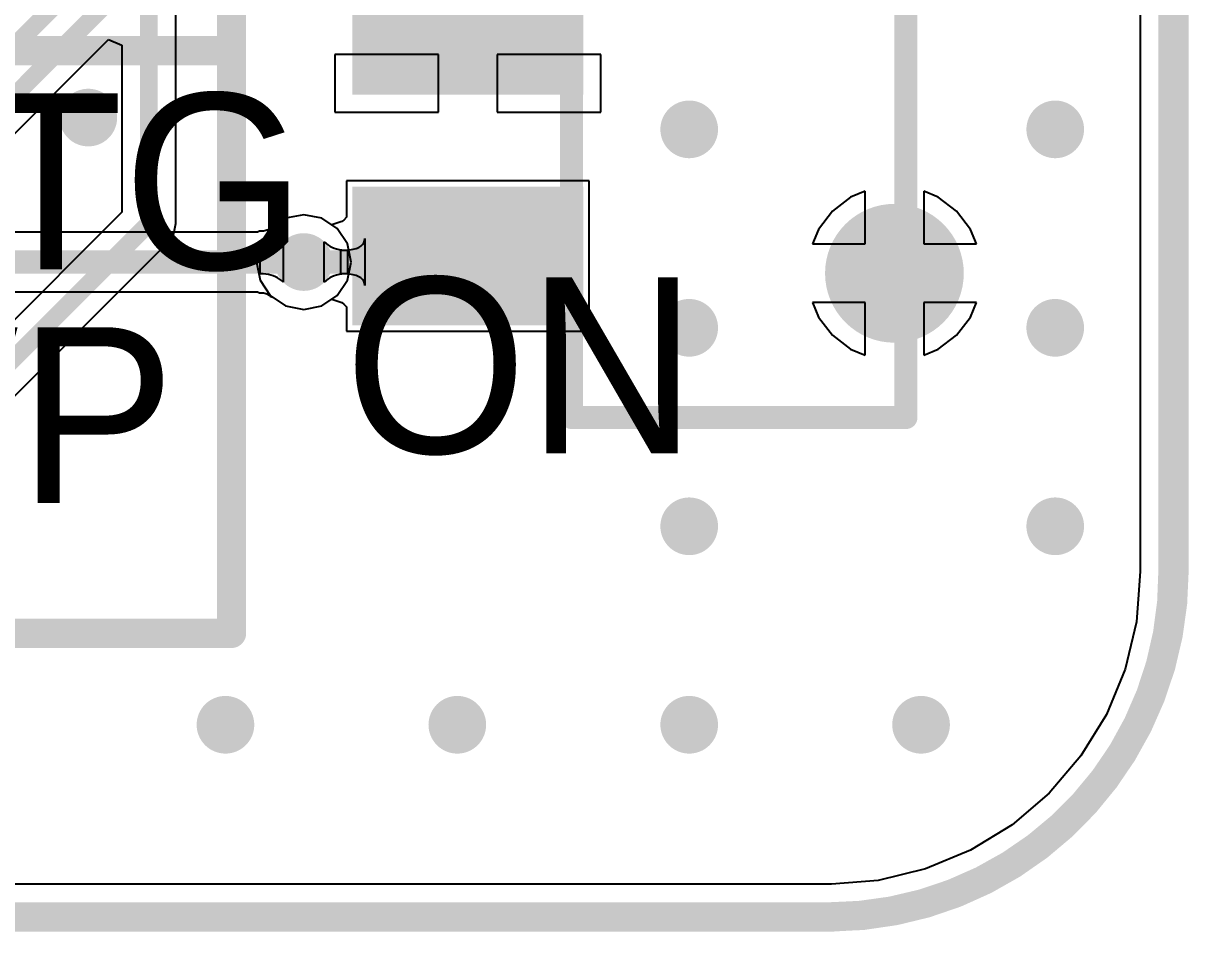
# Model space of a CAD drawing. Header units: millimetres. Extents: x 6.03 to 8.53, y 10.22 to 11.81.
# Drawn here: x 8.1277 to 8.5257, y 10.225 to 10.5349 of the extents above; entities that cross this region are included whole.
import ezdxf

# ---------------------------------------------------------------- set-up
doc = ezdxf.new("R2010")
doc.units = ezdxf.units.MM
doc.header["$MEASUREMENT"] = 0
for name, color, linetype in [('BottomLayer', 5, 'Continuous'), ('BottomOverlay', 54, 'Continuous'), ('BottomSolder', 6, 'Continuous'), ('KeepOutLayer', 6, 'Continuous'), ('MultiLayer', 9, 'Continuous'), ('TopLayer', 1, 'Continuous'), ('TopOverlay', 2, 'Continuous'), ('TopPaste', 8, 'Continuous'), ('TopSolder', 216, 'Continuous')]:
    doc.layers.add(name, color=color, linetype=linetype)

# ---------------------------------------------------------------- blocks, each defined once
blk = doc.blocks.new('CM4_2_B_4')
at = {"layer": 'BottomOverlay', "const_width": 0.01}
blk.add_lwpolyline([(-1.18031, 0.66929, -0.414214), (-1.0622, 0.7874)], format="xyb", dxfattribs=at)
for points in [[(0.86614, 0.7874), (-1.06375, 0.7874)], [(-1.18031, 0.66929), (-1.18031, -0.66871)]]:
    blk.add_lwpolyline(points, dxfattribs=at)
at = {"layer": 'BottomOverlay', "const_width": 0.005}
for points in [[(-1.06625, 0.7874, 1), (-1.06125, 0.7874, 1)], [(-1.0647, 0.7874, 1), (-1.0597, 0.7874, 1)], [(-1.18281, 0.66929, 1), (-1.17781, 0.66929, 1)], [(-1.18281, 0.66929, 1), (-1.17781, 0.66929, 1)]]:
    blk.add_lwpolyline(points, format="xyb", close=True, dxfattribs=at)
blk = doc.blocks.new('SWITCH2_1_SMT_3P__2DIN_42')
at = {"layer": 'BottomLayer', "const_width": 0.01969}
for points in [[(0.06299, 0.12402, 1), (0.08268, 0.12402, 1)], [(0.06299, -0.12402, 1), (0.08268, -0.12402, 1)]]:
    blk.add_lwpolyline(points, format="xyb", close=True, dxfattribs=at)
at = {"layer": 'BottomSolder', "const_width": 0.02369}
for points in [[(0.06099, 0.12402, 1), (0.08468, 0.12402, 1)], [(0.06099, -0.12402, 1), (0.08468, -0.12402, 1)]]:
    blk.add_lwpolyline(points, format="xyb", close=True, dxfattribs=at)
at = {"layer": 'MultiLayer', "const_width": 0.01969}
for points in [[(0.06299, 0.12402, 1), (0.08268, 0.12402, 1)], [(0.06299, -0.12402, 1), (0.08268, -0.12402, 1)]]:
    blk.add_lwpolyline(points, format="xyb", close=True, dxfattribs=at)
at = {"layer": 'TopLayer', "const_width": 0.01969}
for points in [[(0.06299, 0.12402, 1), (0.08268, 0.12402, 1)], [(0.06299, -0.12402, 1), (0.08268, -0.12402, 1)]]:
    blk.add_lwpolyline(points, format="xyb", close=True, dxfattribs=at)
at = {"layer": 'TopLayer'}
for points in [[(-0.0374, 0.01969), (-0.0374, 0.05906), (-0.10827, 0.01969), (-0.10827, 0.05906)], [(-0.0374, -0.05906), (-0.0374, -0.01969), (-0.10827, -0.05906), (-0.10827, -0.01969)], [(-0.0374, -0.1378), (-0.0374, -0.09843), (-0.10827, -0.1378), (-0.10827, -0.09843)]]:
    blk.add_solid(points, dxfattribs=at)
at = {"layer": 'TopOverlay', "const_width": 0.00787}
for points in [[(-0.0374, 0.17323), (0.07677, 0.17323)], [(-0.0374, -0.17323), (-0.0374, 0.17323)], [(0.07677, -0.17323), (0.07677, 0.17323)], [(-0.0374, -0.17323), (0.07677, -0.17323)]]:
    blk.add_lwpolyline(points, dxfattribs=at)
at = {"layer": 'TopOverlay', "const_width": 0.00394}
for points in [[(-0.03937, 0.17323, 1), (-0.03543, 0.17323, 1)], [(-0.03937, 0.17323, 1), (-0.03543, 0.17323, 1)], [(0.0748, 0.17323, 1), (0.07874, 0.17323, 1)], [(0.0748, 0.17323, 1), (0.07874, 0.17323, 1)], [(-0.03937, -0.17323, 1), (-0.03543, -0.17323, 1)], [(-0.03937, -0.17323, 1), (-0.03543, -0.17323, 1)], [(0.0748, -0.17323, 1), (0.07874, -0.17323, 1)], [(0.0748, -0.17323, 1), (0.07874, -0.17323, 1)]]:
    blk.add_lwpolyline(points, format="xyb", close=True, dxfattribs=at)
at = {"layer": 'TopPaste'}
for points in [[(-0.0374, 0.01969), (-0.0374, 0.05906), (-0.10827, 0.01969), (-0.10827, 0.05906)], [(-0.0374, -0.05906), (-0.0374, -0.01969), (-0.10827, -0.05906), (-0.10827, -0.01969)], [(-0.0374, -0.1378), (-0.0374, -0.09843), (-0.10827, -0.1378), (-0.10827, -0.09843)]]:
    blk.add_solid(points, dxfattribs=at)
at = {"layer": 'TopSolder', "const_width": 0.02369}
for points in [[(0.06099, 0.12402, 1), (0.08468, 0.12402, 1)], [(0.06099, -0.12402, 1), (0.08468, -0.12402, 1)]]:
    blk.add_lwpolyline(points, format="xyb", close=True, dxfattribs=at)
at = {"layer": 'TopSolder'}
for points in [[(-0.0334, 0.01569), (-0.0334, 0.06306), (-0.11227, 0.01569), (-0.11227, 0.06306)], [(-0.0334, -0.06305), (-0.0334, -0.01569), (-0.11227, -0.06305), (-0.11227, -0.01569)], [(-0.0334, -0.1418), (-0.0334, -0.09443), (-0.11227, -0.1418), (-0.11227, -0.09443)]]:
    blk.add_solid(points, dxfattribs=at)

msp = doc.modelspace()

# ---------------------------------------------------------------- linework, layer by layer
at = {"layer": 'BottomLayer'}
for p, q in [((8.5091, 11.68646), (8.5091, 10.35301)), ((8.41023, 10.47558), (8.40403, 10.47082)), ((8.4152, 10.47763), (8.41023, 10.47558)), ((8.4152, 10.45965), (8.4152, 10.47763)), ((8.44017, 10.47558), (8.4352, 10.47763)), ((8.4352, 10.47763), (8.4352, 10.45965)), ((8.44637, 10.47082), (8.44017, 10.47558)), ((8.40403, 10.47082), (8.39927, 10.46462)), ((8.45113, 10.46462), (8.44637, 10.47082)), ((8.21731, 10.46841), (8.21286, 10.46543)), ((8.22349, 10.46964), (8.21731, 10.46841)), ((8.22968, 10.46841), (8.22349, 10.46964)), ((8.23492, 10.46491), (8.22968, 10.46841)), ((8.20775, 10.46368), (8.09011, 10.46368)), ((8.20841, 10.46398), (8.20775, 10.46368)), ((8.20919, 10.464), (8.20841, 10.46398)), ((8.20971, 10.46405), (8.20919, 10.464)), ((8.21015, 10.46412), (8.20971, 10.46405)), ((8.21053, 10.46421), (8.21015, 10.46412)), ((8.21084, 10.46431), (8.21053, 10.46421)), ((8.2111, 10.46441), (8.21084, 10.46431)), ((8.21131, 10.46452), (8.2111, 10.46441)), ((8.21149, 10.46464), (8.21131, 10.46452)), ((8.21166, 10.46477), (8.21149, 10.46464)), ((8.21204, 10.46512), (8.21166, 10.46477)), ((8.21286, 10.46543), (8.21204, 10.46512)), ((8.23842, 10.45966), (8.23492, 10.46491)), ((8.39927, 10.46462), (8.39721, 10.45965)), ((8.45319, 10.45965), (8.45113, 10.46462)), ((8.21227, 10.45795), (8.21308, 10.45821)), ((8.21308, 10.45821), (8.21385, 10.45852)), ((8.21385, 10.45852), (8.21457, 10.4589)), ((8.21457, 10.4589), (8.21524, 10.45933)), ((8.21524, 10.45933), (8.21588, 10.45982)), ((8.21588, 10.45982), (8.21647, 10.46037)), ((8.21647, 10.46037), (8.21647, 10.44659)), ((8.23965, 10.45348), (8.23842, 10.45966)), ((8.39721, 10.45965), (8.4152, 10.45965)), ((8.4352, 10.45965), (8.45319, 10.45965)), ((8.2086, 10.45748), (8.20958, 10.45751)), ((8.2086, 10.44948), (8.2086, 10.45748)), ((8.20958, 10.45751), (8.21052, 10.4576)), ((8.21052, 10.4576), (8.21142, 10.45774)), ((8.21142, 10.45774), (8.21227, 10.45795)), ((8.23842, 10.4473), (8.23965, 10.45348)), ((8.20958, 10.44945), (8.2086, 10.44948)), ((8.21052, 10.44937), (8.20958, 10.44945)), ((8.21142, 10.44922), (8.21052, 10.44937)), ((8.21227, 10.44902), (8.21142, 10.44922)), ((8.21308, 10.44876), (8.21227, 10.44902)), ((8.21385, 10.44844), (8.21308, 10.44876)), ((8.21457, 10.44807), (8.21385, 10.44844)), ((8.21524, 10.44763), (8.21457, 10.44807)), ((8.21588, 10.44714), (8.21524, 10.44763)), ((8.21647, 10.44659), (8.21588, 10.44714)), ((8.23492, 10.44206), (8.23842, 10.4473)), ((8.08589, 10.44329), (8.20775, 10.44329)), ((8.20775, 10.44329), (8.20841, 10.44299)), ((8.20841, 10.44299), (8.20919, 10.44297)), ((8.20919, 10.44297), (8.20971, 10.44292)), ((8.20971, 10.44292), (8.21015, 10.44285)), ((8.21015, 10.44285), (8.21053, 10.44276)), ((8.21053, 10.44276), (8.21084, 10.44266)), ((8.21084, 10.44266), (8.21109, 10.44255)), ((8.21109, 10.44255), (8.21131, 10.44244)), ((8.21131, 10.44244), (8.21149, 10.44232)), ((8.21149, 10.44232), (8.21166, 10.44219)), ((8.21166, 10.44219), (8.21204, 10.44185)), ((8.21204, 10.44185), (8.21286, 10.44154)), ((8.21286, 10.44154), (8.21731, 10.43856)), ((8.21731, 10.43856), (8.22349, 10.43733)), ((8.22349, 10.43733), (8.22968, 10.43856)), ((8.22968, 10.43856), (8.23492, 10.44206)), ((8.4152, 10.43965), (8.39721, 10.43965)), ((8.39721, 10.43965), (8.39927, 10.43468)), ((8.4152, 10.42166), (8.4152, 10.43965)), ((8.45319, 10.43965), (8.4352, 10.43965)), ((8.4352, 10.43965), (8.4352, 10.42166)), ((8.45113, 10.43468), (8.45319, 10.43965)), ((8.39927, 10.43468), (8.40403, 10.42847)), ((8.44637, 10.42847), (8.45113, 10.43468)), ((8.40403, 10.42847), (8.41023, 10.42372)), ((8.44017, 10.42372), (8.44637, 10.42847)), ((8.41023, 10.42372), (8.4152, 10.42166)), ((8.4352, 10.42166), (8.44017, 10.42372)), ((8.5091, 10.35301), (8.50909, 10.34803)), ((8.50909, 10.34803), (8.50882, 10.34315)), ((8.50882, 10.34315), (8.50784, 10.33072)), ((8.50784, 10.33072), (8.50395, 10.31452)), ((8.50395, 10.31452), (8.49757, 10.29913)), ((8.49757, 10.29913), (8.48887, 10.28492)), ((8.48887, 10.28492), (8.47805, 10.27225)), ((8.47805, 10.27225), (8.46538, 10.26143)), ((8.46538, 10.26143), (8.45118, 10.25273)), ((8.45118, 10.25273), (8.43579, 10.24635)), ((8.43579, 10.24635), (8.41959, 10.24247)), ((8.39868, 10.24118), (7.84481, 10.24118)), ((8.40368, 10.24121), (8.39868, 10.24118)), ((8.41959, 10.24247), (8.40368, 10.24121)), ((8.40368, 10.24121), (8.40368, 10.24121)), ((8.40368, 10.24121), (8.40368, 10.24121))]:
    msp.add_line(p, q, dxfattribs=at)
for points, const_width in [([(8.14501, 10.50278, 1), (8.15485, 10.50278, 1)], 0.00984), ([(8.35019, 10.49875, 1), (8.36004, 10.49875, 1)], 0.00984), ([(8.47518, 10.49875, 1), (8.48503, 10.49875, 1)], 0.00984), ([(8.21857, 10.45348, 1), (8.22842, 10.45348, 1)], 0.00984), ([(8.22149, 10.45348, 1), (8.22549, 10.45348, 1)], 0.004), ([(8.35019, 10.43103, 1), (8.36004, 10.43103, 1)], 0.00984), ([(8.47518, 10.43103, 1), (8.48503, 10.43103, 1)], 0.00984), ([(8.35019, 10.3633, 1), (8.36004, 10.3633, 1)], 0.00984), ([(8.47518, 10.3633, 1), (8.48503, 10.3633, 1)], 0.00984), ([(8.19184, 10.29557, 1), (8.20168, 10.29557, 1)], 0.00984), ([(8.27101, 10.29557, 1), (8.28086, 10.29557, 1)], 0.00984), ([(8.35019, 10.29557, 1), (8.36004, 10.29557, 1)], 0.00984), ([(8.42937, 10.29557, 1), (8.43922, 10.29557, 1)], 0.00984)]:
    msp.add_lwpolyline(points, format="xyb", close=True, dxfattribs=dict(at, const_width=const_width))
at = {"layer": 'BottomLayer', "const_width": 0.008}
msp.add_lwpolyline([(8.08589, 10.45348), (8.22349, 10.45348)], dxfattribs=at)
at = {"layer": 'KeepOutLayer', "const_width": 0.01}
for points in [[(8.52032, 10.3481), (8.52032, 11.68665)], [(6.47307, 10.22996), (8.40373, 10.22996)]]:
    msp.add_lwpolyline(points, dxfattribs=at)
msp.add_lwpolyline([(8.52032, 10.3481, -0.414214), (8.40376, 10.22999)], format="xyb", dxfattribs=at)
at = {"layer": 'KeepOutLayer', "const_width": 0.005}
for points in [[(8.51782, 10.3481, 1), (8.52281, 10.3481, 1)], [(8.51782, 10.3481, 1), (8.52281, 10.3481, 1)], [(8.40123, 10.22996, 1), (8.40623, 10.22996, 1)], [(8.40126, 10.22999, 1), (8.40626, 10.22999, 1)]]:
    msp.add_lwpolyline(points, format="xyb", close=True, dxfattribs=at)
at = {"layer": 'MultiLayer', "const_width": 0.00984}
for points in [[(8.14501, 10.50278, 1), (8.15485, 10.50278, 1)], [(8.35019, 10.49875, 1), (8.36004, 10.49875, 1)], [(8.47518, 10.49875, 1), (8.48503, 10.49875, 1)], [(8.21857, 10.45348, 1), (8.22842, 10.45348, 1)], [(8.35019, 10.43103, 1), (8.36004, 10.43103, 1)], [(8.47518, 10.43103, 1), (8.48503, 10.43103, 1)], [(8.35019, 10.3633, 1), (8.36004, 10.3633, 1)], [(8.47518, 10.3633, 1), (8.48503, 10.3633, 1)], [(8.19184, 10.29557, 1), (8.20168, 10.29557, 1)], [(8.27101, 10.29557, 1), (8.28086, 10.29557, 1)], [(8.35019, 10.29557, 1), (8.36004, 10.29557, 1)], [(8.42937, 10.29557, 1), (8.43922, 10.29557, 1)]]:
    msp.add_lwpolyline(points, format="xyb", close=True, dxfattribs=at)
at = {"layer": 'TopLayer'}
for p, q in [((8.5091, 11.68646), (8.5091, 10.35301)), ((8.17978, 10.46667), (8.17978, 10.69117)), ((8.04209, 10.41467), (8.15681, 10.52939)), ((8.15681, 10.52939), (8.16143, 10.52748)), ((8.16143, 10.52748), (8.16143, 10.47047)), ((8.26953, 10.52429), (8.23409, 10.52429)), ((8.23409, 10.52429), (8.23409, 10.50461)), ((8.26953, 10.50461), (8.26953, 10.52429)), ((8.32496, 10.52429), (8.28953, 10.52429)), ((8.28953, 10.52429), (8.28953, 10.50461)), ((8.32496, 10.50461), (8.32496, 10.52429)), ((8.23409, 10.50461), (8.26953, 10.50461)), ((8.28953, 10.50461), (8.32496, 10.50461)), ((8.32096, 10.48124), (8.23809, 10.48124)), ((8.23809, 10.48124), (8.23809, 10.46897)), ((8.32096, 10.42987), (8.32096, 10.48124)), ((8.41023, 10.47558), (8.40403, 10.47082)), ((8.4152, 10.47763), (8.41023, 10.47558)), ((8.4152, 10.45965), (8.4152, 10.47763)), ((8.44017, 10.47558), (8.4352, 10.47763)), ((8.4352, 10.47763), (8.4352, 10.45965)), ((8.44637, 10.47082), (8.44017, 10.47558)), ((8.16143, 10.47047), (8.05329, 10.36233)), ((8.40403, 10.47082), (8.39927, 10.46462)), ((8.45113, 10.46462), (8.44637, 10.47082)), ((8.17908, 10.46316), (8.17978, 10.46667)), ((8.21731, 10.46841), (8.21207, 10.46491)), ((8.22349, 10.46964), (8.21731, 10.46841)), ((8.22968, 10.46841), (8.22349, 10.46964)), ((8.23309, 10.46612), (8.22968, 10.46841)), ((8.23651, 10.46728), (8.23309, 10.46612)), ((8.23721, 10.46782), (8.23651, 10.46728)), ((8.23805, 10.46883), (8.23721, 10.46782)), ((8.23806, 10.46885), (8.23805, 10.46883)), ((8.23809, 10.46897), (8.23806, 10.46885)), ((8.17709, 10.46018), (8.17908, 10.46316)), ((8.21207, 10.46491), (8.20857, 10.45966)), ((8.39927, 10.46462), (8.39721, 10.45965)), ((8.45319, 10.45965), (8.45113, 10.46462)), ((8.06358, 10.34666), (8.17709, 10.46018)), ((8.20857, 10.45966), (8.20734, 10.45348)), ((8.23052, 10.44659), (8.23052, 10.46037)), ((8.23052, 10.46037), (8.23111, 10.45982)), ((8.23111, 10.45982), (8.23174, 10.45933)), ((8.23174, 10.45933), (8.23242, 10.4589)), ((8.23242, 10.4589), (8.23314, 10.45852)), ((8.23314, 10.45852), (8.23391, 10.45821)), ((8.23391, 10.45821), (8.23472, 10.45795)), ((8.24036, 10.45784), (8.24141, 10.45812)), ((8.24141, 10.45812), (8.2423, 10.45848)), ((8.2423, 10.45848), (8.24304, 10.45892)), ((8.24304, 10.45892), (8.2436, 10.45944)), ((8.2436, 10.45944), (8.24401, 10.46004)), ((8.24401, 10.46004), (8.24425, 10.46072)), ((8.24425, 10.46072), (8.24433, 10.46148)), ((8.24433, 10.46148), (8.24433, 10.44548)), ((8.39721, 10.45965), (8.4152, 10.45965)), ((8.4352, 10.45965), (8.45319, 10.45965)), ((8.23472, 10.45795), (8.23557, 10.45774)), ((8.23557, 10.45774), (8.23647, 10.4576)), ((8.23621, 10.45748), (8.23776, 10.45752)), ((8.23621, 10.44948), (8.23621, 10.45748)), ((8.23647, 10.4576), (8.23741, 10.45751)), ((8.23741, 10.45751), (8.23839, 10.45748)), ((8.23776, 10.45752), (8.23914, 10.45764)), ((8.23839, 10.45748), (8.23839, 10.44948)), ((8.23914, 10.45764), (8.24036, 10.45784)), ((8.20734, 10.45348), (8.20857, 10.4473)), ((8.20857, 10.4473), (8.21207, 10.44206)), ((8.23111, 10.44714), (8.23052, 10.44659)), ((8.23174, 10.44763), (8.23111, 10.44714)), ((8.23242, 10.44807), (8.23174, 10.44763)), ((8.23314, 10.44844), (8.23242, 10.44807)), ((8.23391, 10.44876), (8.23314, 10.44844)), ((8.23472, 10.44902), (8.23391, 10.44876)), ((8.23557, 10.44922), (8.23472, 10.44902)), ((8.23647, 10.44937), (8.23557, 10.44922)), ((8.23776, 10.44944), (8.23621, 10.44948)), ((8.23741, 10.44945), (8.23647, 10.44937)), ((8.23839, 10.44948), (8.23741, 10.44945)), ((8.23914, 10.44932), (8.23776, 10.44944)), ((8.24036, 10.44912), (8.23914, 10.44932)), ((8.24141, 10.44884), (8.24036, 10.44912)), ((8.2423, 10.44848), (8.24141, 10.44884)), ((8.24304, 10.44804), (8.2423, 10.44848)), ((8.2436, 10.44752), (8.24304, 10.44804)), ((8.24401, 10.44692), (8.2436, 10.44752)), ((8.24425, 10.44624), (8.24401, 10.44692)), ((8.24433, 10.44548), (8.24425, 10.44624)), ((8.21207, 10.44206), (8.21731, 10.43856)), ((8.21731, 10.43856), (8.22349, 10.43733)), ((8.22349, 10.43733), (8.22968, 10.43856)), ((8.22968, 10.43856), (8.23309, 10.44084)), ((8.23309, 10.44084), (8.23651, 10.43969)), ((8.23651, 10.43969), (8.23721, 10.43914)), ((8.23721, 10.43914), (8.23805, 10.43814)), ((8.4152, 10.43965), (8.39721, 10.43965)), ((8.39721, 10.43965), (8.39927, 10.43468)), ((8.4152, 10.42166), (8.4152, 10.43965)), ((8.45319, 10.43965), (8.4352, 10.43965)), ((8.4352, 10.43965), (8.4352, 10.42166)), ((8.45113, 10.43468), (8.45319, 10.43965)), ((8.23805, 10.43814), (8.23806, 10.43812)), ((8.23806, 10.43812), (8.23809, 10.438)), ((8.23809, 10.438), (8.23809, 10.42987)), ((8.39927, 10.43468), (8.40403, 10.42847)), ((8.44637, 10.42847), (8.45113, 10.43468)), ((8.23809, 10.42987), (8.32096, 10.42987)), ((8.40403, 10.42847), (8.41023, 10.42372)), ((8.44017, 10.42372), (8.44637, 10.42847)), ((8.41023, 10.42372), (8.4152, 10.42166)), ((8.4352, 10.42166), (8.44017, 10.42372)), ((8.5091, 10.35301), (8.50909, 10.34803)), ((8.50909, 10.34803), (8.50882, 10.34315)), ((8.50882, 10.34315), (8.50784, 10.33072)), ((8.50784, 10.33072), (8.50395, 10.31452)), ((8.50395, 10.31452), (8.49757, 10.29913)), ((8.49757, 10.29913), (8.48887, 10.28492)), ((8.48887, 10.28492), (8.47805, 10.27225)), ((8.47805, 10.27225), (8.46538, 10.26143)), ((8.46538, 10.26143), (8.45118, 10.25273)), ((8.45118, 10.25273), (8.43579, 10.24635)), ((8.43579, 10.24635), (8.41959, 10.24247)), ((8.39868, 10.24118), (7.54573, 10.24118)), ((8.40368, 10.24121), (8.39868, 10.24118)), ((8.41959, 10.24247), (8.40368, 10.24121)), ((8.40368, 10.24121), (8.40368, 10.24121)), ((8.40368, 10.24121), (8.40368, 10.24121))]:
    msp.add_line(p, q, dxfattribs=at)
for points, const_width in [([(8.17061, 10.46667), (8.17061, 10.69497)], 0.006), ([(8.0356, 10.42116), (8.15861, 10.54416)], 0.006), ([(8.03063, 10.43316), (8.13976, 10.54229)], 0.006), ([(8.05709, 10.35315), (8.17061, 10.46667)], 0.006), ([(8.27746, 10.45348), (8.27953, 10.45555)], 0.008), ([(8.22349, 10.45348), (8.27746, 10.45348)], 0.008)]:
    msp.add_lwpolyline(points, dxfattribs=dict(at, const_width=const_width))
for points, const_width in [([(8.14501, 10.50278, 1), (8.15485, 10.50278, 1)], 0.00984), ([(8.35019, 10.49875, 1), (8.36004, 10.49875, 1)], 0.00984), ([(8.47518, 10.49875, 1), (8.48503, 10.49875, 1)], 0.00984), ([(8.16911, 10.46667, 1), (8.17211, 10.46667, 1)], 0.003), ([(8.16911, 10.46667, 1), (8.17211, 10.46667, 1)], 0.003), ([(8.21857, 10.45348, 1), (8.22842, 10.45348, 1)], 0.00984), ([(8.27753, 10.45555, 1), (8.28153, 10.45555, 1)], 0.004), ([(8.22149, 10.45348, 1), (8.22549, 10.45348, 1)], 0.004), ([(8.27546, 10.45348, 1), (8.27946, 10.45348, 1)], 0.004), ([(8.27546, 10.45348, 1), (8.27946, 10.45348, 1)], 0.004), ([(8.35019, 10.43103, 1), (8.36004, 10.43103, 1)], 0.00984), ([(8.47518, 10.43103, 1), (8.48503, 10.43103, 1)], 0.00984), ([(8.35019, 10.3633, 1), (8.36004, 10.3633, 1)], 0.00984), ([(8.47518, 10.3633, 1), (8.48503, 10.3633, 1)], 0.00984), ([(8.19184, 10.29557, 1), (8.20168, 10.29557, 1)], 0.00984), ([(8.27101, 10.29557, 1), (8.28086, 10.29557, 1)], 0.00984), ([(8.35019, 10.29557, 1), (8.36004, 10.29557, 1)], 0.00984), ([(8.42937, 10.29557, 1), (8.43922, 10.29557, 1)], 0.00984)]:
    msp.add_lwpolyline(points, format="xyb", close=True, dxfattribs=dict(at, const_width=const_width))
at = {"layer": 'TopOverlay', "const_width": 0.01}
for points in [[(8.19882, 10.32677), (8.19882, 10.83465)], [(7.62205, 10.52559), (8.19882, 10.52559)], [(7.62205, 10.32677), (8.19882, 10.32677)]]:
    msp.add_lwpolyline(points, dxfattribs=at)
at = {"layer": 'TopOverlay', "const_width": 0.005}
for points in [[(8.19632, 10.52559, 1), (8.20132, 10.52559, 1)], [(8.19632, 10.32677, 1), (8.20132, 10.32677, 1)], [(8.19632, 10.32677, 1), (8.20132, 10.32677, 1)]]:
    msp.add_lwpolyline(points, format="xyb", close=True, dxfattribs=at)

# ---------------------------------------------------------------- block references
for name, p, rotation in [('CM4_2_B_4', (7.34037, 11.01738), 180), ('SWITCH2_1_SMT_3P__2DIN_42', (8.35236, 10.57366), 360)]:
    msp.add_blockref(name, p, dxfattribs=dict(rotation=rotation))

# ---------------------------------------------------------------- texts
at = {"layer": 'TopOverlay'}
for s, p in [('OTG', (8.05034, 10.451)), ('ON', (8.23736, 10.38823)), ('WP', (8.05034, 10.37123))]:
    msp.add_text(s, height=0.06, rotation=360, dxfattribs=at).set_placement(p)

doc.saveas('drawing.dxf')
